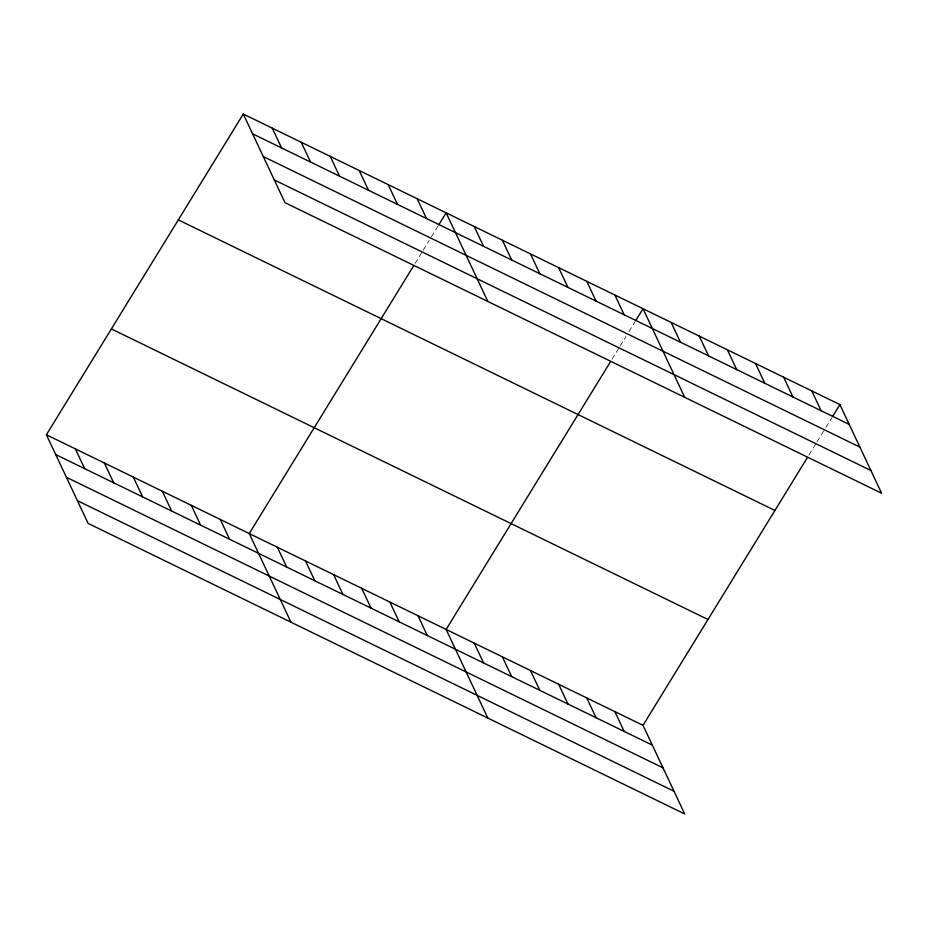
<?xml version="1.0" encoding="UTF-8"?>
<svg xmlns="http://www.w3.org/2000/svg" width="928" height="928" viewBox="0 0 928 928"><rect width="100%" height="100%" fill="white"/><g stroke="black" fill="none" stroke-linecap="round" stroke-linejoin="round"><path stroke-width="0.7" stroke-dasharray="4.64 3.48" d="M415.129 263.343L422.507 251.314M423.249 250.119L429.154 240.491M431.369 236.884L438.016 226.061M612.004 359.229L619.394 347.211M620.124 346.005L626.029 336.377M628.987 331.574L634.891 321.946M808.891 455.114L816.269 443.097M817.011 441.89L823.658 431.068M825.862 427.46L831.778 417.832"/><path stroke-width="1.39" d="M46.4 434.768L643.011 725.336L684.713 813.96L88.102 523.392L46.4 434.768L243.287 114.04L839.898 404.608L881.6 493.232L284.989 202.664L243.287 114.04M413.644 265.756L249.249 533.565L290.951 622.189M438.747 224.854L446.136 212.837L487.838 301.461M610.531 361.642L446.124 629.451L487.826 718.075M635.634 320.74L643.011 308.722L684.713 397.346M643.011 725.336L807.406 457.527M832.509 416.637L839.898 404.608M252.602 133.829L849.201 424.386M263.285 156.542L859.896 447.11M274.305 179.951L870.905 470.508M178.315 219.878L774.926 510.446M111.372 328.93L707.983 619.498M55.715 454.558L652.314 745.126M66.398 477.27L663.01 767.839M77.418 500.679L674.018 791.248M811.768 390.908L821.083 410.686M783.65 377.209L792.953 396.998M755.52 363.509L764.823 383.299M727.39 349.81L736.704 369.599M699.271 336.11L708.574 355.9M671.141 322.41L680.456 342.2M614.893 295.023L624.196 314.801M586.763 281.323L596.078 301.101M558.633 267.624L567.948 287.413M530.514 253.924L539.818 273.714M502.384 240.224L511.699 260.014M474.254 226.525L483.569 246.314M417.159 198.72L426.462 218.498M388.182 184.602L397.486 204.392M614.881 711.637L624.196 731.426M359.194 170.497L368.509 190.275M586.763 697.937L596.066 717.727M330.217 156.38L339.532 176.158M558.633 684.238L567.936 704.027M301.24 142.262L310.555 162.052M530.503 670.538L539.818 690.328M272.264 128.157L281.578 147.935M502.384 656.85L511.688 676.628M474.254 643.15L483.569 662.928M418.006 615.751L427.309 635.541M389.876 602.052L399.191 621.841M361.746 588.352L371.061 608.142M333.628 574.652L342.931 594.442M305.498 560.953L314.812 580.742M277.368 547.265L286.682 567.043M220.272 519.448L229.576 539.238M191.296 505.331L200.599 525.12M162.307 491.225L171.622 511.003M133.33 477.108L142.645 496.898M104.354 462.991L113.668 482.78M75.377 448.885L84.692 468.663"/></g></svg>
